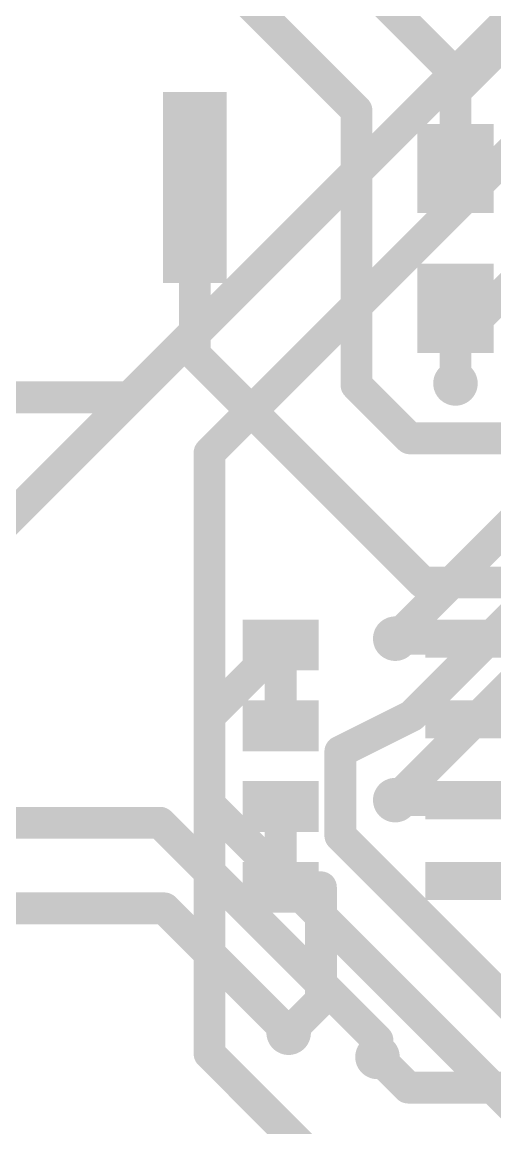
# Model space of a CAD drawing. Header units: millimetres. Extents: x -963 to 6509, y -1367 to 453.
# Drawn here: x -76.72 to -69.29, y 42.43 to 59.82 of the extents above; entities that cross this region are included whole.
import ezdxf

# ---------------------------------------------------------------- set-up
doc = ezdxf.new("R2010")
doc.units = ezdxf.units.MM
doc.header["$LTSCALE"] = 0.5
doc.layers.get('0').update_dxf_attribs({"lineweight": 60})
for name, color, linetype in [('BottomLayer', 5, 'Continuous'), ('MultiLayer', 9, 'Continuous'), ('TopLayer', 1, 'Continuous'), ('TopPaste', 8, 'Continuous'), ('ViaHoleLayer', 16, 'Continuous')]:
    doc.layers.add(name, color=color, linetype=linetype)

# ---------------------------------------------------------------- blocks, each defined once
blk = doc.blocks.new('MCP_SO_8_9')
at = {"layer": 'TopLayer'}
for points in [[(-2.2050121, 1.92500504), (-1.6050133, 1.92500504), (-2.2050121, 3.47500448), (-1.6050133, 3.47500448)], [(-0.9350120999999999, 1.92500504), (-0.3350133, 1.92500504), (-0.9350120999999999, 3.47500448), (-0.3350133, 3.47500448)], [(0.3349879, 1.92500504), (0.9349867, 1.92500504), (0.3349879, 3.47500448), (0.9349867, 3.47500448)], [(1.6049879, 1.92500504), (2.2049867, 1.92500504), (1.6049879, 3.47500448), (2.2049867, 3.47500448)], [(-2.2050121, -3.47498416), (-1.6050133, -3.47498416), (-2.2050121, -1.92498472), (-1.6050133, -1.92498472)], [(-0.9350120999999999, -3.47498416), (-0.3350133, -3.47498416), (-0.9350120999999999, -1.92498472), (-0.3350133, -1.92498472)], [(0.3349879, -3.47498416), (0.9349867, -3.47498416), (0.3349879, -1.92498472), (0.9349867, -1.92498472)], [(1.6049879, -3.47498416), (2.2049867, -3.47498416), (1.6049879, -1.92498472), (2.2049867, -1.92498472)]]:
    blk.add_solid(points, dxfattribs=at)
at = {"layer": 'TopPaste'}
for points in [[(-2.2050121, 1.92500504), (-1.6050133, 1.92500504), (-2.2050121, 3.47500448), (-1.6050133, 3.47500448)], [(-0.9350120999999999, 1.92500504), (-0.3350133, 1.92500504), (-0.9350120999999999, 3.47500448), (-0.3350133, 3.47500448)], [(0.3349879, 1.92500504), (0.9349867, 1.92500504), (0.3349879, 3.47500448), (0.9349867, 3.47500448)], [(1.6049879, 1.92500504), (2.2049867, 1.92500504), (1.6049879, 3.47500448), (2.2049867, 3.47500448)], [(-2.2050121, -3.47498416), (-1.6050133, -3.47498416), (-2.2050121, -1.92498472), (-1.6050133, -1.92498472)], [(-0.9350120999999999, -3.47498416), (-0.3350133, -3.47498416), (-0.9350120999999999, -1.92498472), (-0.3350133, -1.92498472)], [(0.3349879, -3.47498416), (0.9349867, -3.47498416), (0.3349879, -1.92498472), (0.9349867, -1.92498472)], [(1.6049879, -3.47498416), (2.2049867, -3.47498416), (1.6049879, -1.92498472), (2.2049867, -1.92498472)]]:
    blk.add_solid(points, dxfattribs=at)
blk = doc.blocks.new('SO_8_27')
at = {"layer": 'TopLayer'}
for points in [[(-2.30503984, 3.34998314), (-2.30503984, 2.14998554), (-1.50504144, 3.34998314), (-1.50504144, 2.14998554)], [(-1.03503984, 3.34998314), (-1.03503984, 2.14998554), (-0.23504144, 3.34998314), (-0.23504144, 2.14998554)], [(0.23496016, 3.34998314), (0.23496016, 2.14998554), (1.03495856, 3.34998314), (1.03495856, 2.14998554)], [(1.50496016, 3.34998314), (1.50496016, 2.14998554), (2.30495856, 3.34998314), (2.30495856, 2.14998554)], [(-2.30503984, -2.14998046), (-2.30503984, -3.34997806), (-1.50504144, -2.14998046), (-1.50504144, -3.34997806)], [(-1.03503984, -2.14998046), (-1.03503984, -3.34997806), (-0.23504144, -2.14998046), (-0.23504144, -3.34997806)], [(0.23496016, -2.14998046), (0.23496016, -3.34997806), (1.03495856, -2.14998046), (1.03495856, -3.34997806)], [(1.50496016, -2.14998046), (1.50496016, -3.34997806), (2.30495856, -2.14998046), (2.30495856, -3.34997806)]]:
    blk.add_solid(points, dxfattribs=at)
at = {"layer": 'TopPaste'}
for points in [[(-2.30503984, 3.34998314), (-2.30503984, 2.14998554), (-1.50504144, 3.34998314), (-1.50504144, 2.14998554)], [(-1.03503984, 3.34998314), (-1.03503984, 2.14998554), (-0.23504144, 3.34998314), (-0.23504144, 2.14998554)], [(0.23496016, 3.34998314), (0.23496016, 2.14998554), (1.03495856, 3.34998314), (1.03495856, 2.14998554)], [(1.50496016, 3.34998314), (1.50496016, 2.14998554), (2.30495856, 3.34998314), (2.30495856, 2.14998554)], [(-2.30503984, -2.14998046), (-2.30503984, -3.34997806), (-1.50504144, -2.14998046), (-1.50504144, -3.34997806)], [(-1.03503984, -2.14998046), (-1.03503984, -3.34997806), (-0.23504144, -2.14998046), (-0.23504144, -3.34997806)], [(0.23496016, -2.14998046), (0.23496016, -3.34997806), (1.03495856, -2.14998046), (1.03495856, -3.34997806)], [(1.50496016, -2.14998046), (1.50496016, -3.34997806), (2.30495856, -2.14998046), (2.30495856, -3.34997806)]]:
    blk.add_solid(points, dxfattribs=at)
blk = doc.blocks.new('PLS1_S_28')
at = {"layer": 'TopLayer'}
blk.add_solid([(-0.4999736, 1.50001224), (-0.4999736, -1.49998684), (0.5000243999999999, 1.50001224), (0.5000243999999999, -1.49998684)], dxfattribs=at)
at = {"layer": 'TopPaste'}
blk.add_solid([(-0.4999736, 1.50001224), (-0.4999736, -1.49998684), (0.5000243999999999, 1.50001224), (0.5000243999999999, -1.49998684)], dxfattribs=at)
blk = doc.blocks.new('ZQ_4P_36')
at = {"layer": 'TopLayer'}
for points in [[(-1.79995576, 0.20000722), (-0.39995856, 0.20000722), (-1.79995576, 1.40000482), (-0.39995856, 1.40000482)], [(0.40003984, 0.20000722), (1.80003704, 0.20000722), (0.40003984, 1.40000482), (1.80003704, 1.40000482)], [(-1.79995576, -1.39998958), (-0.39995856, -1.39998958), (-1.79995576, -0.19999198), (-0.39995856, -0.19999198)], [(0.40003984, -1.39998958), (1.80003704, -1.39998958), (0.40003984, -0.19999198), (1.80003704, -0.19999198)]]:
    blk.add_solid(points, dxfattribs=at)
at = {"layer": 'TopPaste'}
for points in [[(-1.79995576, 0.20000722), (-0.39995856, 0.20000722), (-1.79995576, 1.40000482), (-0.39995856, 1.40000482)], [(0.40003984, 0.20000722), (1.80003704, 0.20000722), (0.40003984, 1.40000482), (1.80003704, 1.40000482)], [(-1.79995576, -1.39998958), (-0.39995856, -1.39998958), (-1.79995576, -0.19999198), (-0.39995856, -0.19999198)], [(0.40003984, -1.39998958), (1.80003704, -1.39998958), (0.40003984, -0.19999198), (1.80003704, -0.19999198)]]:
    blk.add_solid(points, dxfattribs=at)

msp = doc.modelspace()

# ---------------------------------------------------------------- linework, layer by layer
at = {"layer": 'BottomLayer', "const_width": 0.499999}
for points in [[(-76.4694259760912, 65.57178711473179), (-69.91515917609121, 59.01752031473177)], [(-78.90675917609121, 50.02592031473179), (-69.91515917609121, 59.01752031473177)], [(-73.77595917609119, 53.04852031473177), (-68.4048243760912, 58.41965511473177)], [(-69.90774237609119, 54.80853711473179), (-66.89443877609119, 57.82184071473179)], [(-69.90774237609119, 54.14072031473179), (-69.90774237609119, 54.80853711473179)], [(-73.77595917609119, 47.51980391473177), (-73.77595917609119, 53.04852031473177)], [(-70.8549591760912, 50.12680911473177), (-68.23403477609119, 52.74773351473178)], [(-70.59811437609122, 48.91070791473177), (-66.91795917609122, 52.59086311473177)], [(-70.8549591760912, 47.58752031473179), (-67.45135917609122, 50.99112031473177)], [(-71.71855917609119, 48.35190791473178), (-70.59811437609122, 48.91070791473177)], [(-71.71855917609119, 47.02872031473177), (-71.71855917609119, 48.35190791473178)], [(-73.77595917609119, 47.51980391473177), (-67.3920755760912, 41.13592031473178)], [(-81.3197591760912, 47.23192031473178), (-74.5544183760912, 47.23192031473178)], [(-74.5544183760912, 47.23192031473178), (-71.13435917609121, 43.81186111473178)], [(-71.71855917609119, 47.02872031473177), (-67.75615917609122, 43.06632031473177)], [(-80.3037591760912, 45.88572031473177), (-74.48715917609121, 45.88572031473177)], [(-74.48715917609121, 45.88572031473177), (-72.5313591760912, 43.92992031473179)], [(-71.13435917609121, 43.54892031473179), (-71.13435917609121, 43.81186111473178)]]:
    msp.add_lwpolyline(points, dxfattribs=at)
at = {"layer": 'BottomLayer'}
for points, const_width in [([(-70.09016009609121, 59.01752031473177, 1), (-69.7401582560912, 59.01752031473177, 1)], 0.3499993), ([(-70.0401576560912, 59.01752031473177, 1), (-69.79016069609119, 59.01752031473177, 1)], 0.2499995), ([(-70.0401576560912, 59.01752031473177, 1), (-69.79016069609119, 59.01752031473177, 1)], 0.2499995), ([(-70.03274085609121, 54.80853711473179, 1), (-69.7827438960912, 54.80853711473179, 1)], 0.2499995), ([(-70.03274085609121, 54.80853711473179, 1), (-69.7827438960912, 54.80853711473179, 1)], 0.2499995), ([(-70.0827432960912, 54.14072031473179, 1), (-69.73274145609119, 54.14072031473179, 1)], 0.3499993), ([(-70.03274085609121, 54.14072031473179, 1), (-69.7827438960912, 54.14072031473179, 1)], 0.2499995), ([(-73.90095765609121, 53.04852031473177, 1), (-73.6509606960912, 53.04852031473177, 1)], 0.2499995), ([(-73.90095765609121, 53.04852031473177, 1), (-73.6509606960912, 53.04852031473177, 1)], 0.2499995), ([(-71.0299600960912, 50.12680911473177, 1), (-70.6799582560912, 50.12680911473177, 1)], 0.3499993), ([(-70.97995765609122, 50.12680911473177, 1), (-70.72996069609121, 50.12680911473177, 1)], 0.2499995), ([(-70.7231128560912, 48.91070791473177, 1), (-70.4731158960912, 48.91070791473177, 1)], 0.2499995), ([(-70.7231128560912, 48.91070791473177, 1), (-70.4731158960912, 48.91070791473177, 1)], 0.2499995), ([(-71.8435576560912, 48.35190791473178, 1), (-71.5935606960912, 48.35190791473178, 1)], 0.2499995), ([(-71.8435576560912, 48.35190791473178, 1), (-71.5935606960912, 48.35190791473178, 1)], 0.2499995), ([(-71.0299600960912, 47.58752031473179, 1), (-70.6799582560912, 47.58752031473179, 1)], 0.3499993), ([(-70.97995765609122, 47.58752031473179, 1), (-70.72996069609121, 47.58752031473179, 1)], 0.2499995), ([(-73.90095765609121, 47.51980391473177, 1), (-73.6509606960912, 47.51980391473177, 1)], 0.2499995), ([(-73.90095765609121, 47.51980391473177, 1), (-73.6509606960912, 47.51980391473177, 1)], 0.2499995), ([(-74.6794168560912, 47.23192031473178, 1), (-74.42941989609122, 47.23192031473178, 1)], 0.2499995), ([(-74.6794168560912, 47.23192031473178, 1), (-74.42941989609122, 47.23192031473178, 1)], 0.2499995), ([(-71.8435576560912, 47.02872031473177, 1), (-71.5935606960912, 47.02872031473177, 1)], 0.2499995), ([(-71.8435576560912, 47.02872031473177, 1), (-71.5935606960912, 47.02872031473177, 1)], 0.2499995), ([(-74.6121576560912, 45.88572031473177, 1), (-74.3621606960912, 45.88572031473177, 1)], 0.2499995), ([(-74.6121576560912, 45.88572031473177, 1), (-74.3621606960912, 45.88572031473177, 1)], 0.2499995), ([(-72.7063600960912, 43.92992031473179, 1), (-72.3563582560912, 43.92992031473179, 1)], 0.3499993), ([(-72.65635765609122, 43.92992031473179, 1), (-72.40636069609121, 43.92992031473179, 1)], 0.2499995), ([(-71.2593576560912, 43.81186111473178, 1), (-71.00936069609119, 43.81186111473178, 1)], 0.2499995), ([(-71.2593576560912, 43.81186111473178, 1), (-71.00936069609119, 43.81186111473178, 1)], 0.2499995), ([(-71.30936009609121, 43.54892031473179, 1), (-70.9593582560912, 43.54892031473179, 1)], 0.3499993), ([(-71.2593576560912, 43.54892031473179, 1), (-71.00936069609119, 43.54892031473179, 1)], 0.2499995)]:
    msp.add_lwpolyline(points, format="xyb", close=True, dxfattribs=dict(at, const_width=const_width))
at = {"layer": 'MultiLayer', "const_width": 0.3499993}
for points in [[(-70.09016009609121, 59.01752031473177, 1), (-69.7401582560912, 59.01752031473177, 1)], [(-70.0827432960912, 54.14072031473179, 1), (-69.73274145609119, 54.14072031473179, 1)], [(-71.0299600960912, 50.12680911473177, 1), (-70.6799582560912, 50.12680911473177, 1)], [(-71.0299600960912, 47.58752031473179, 1), (-70.6799582560912, 47.58752031473179, 1)], [(-72.7063600960912, 43.92992031473179, 1), (-72.3563582560912, 43.92992031473179, 1)], [(-71.30936009609121, 43.54892031473179, 1), (-70.9593582560912, 43.54892031473179, 1)]]:
    msp.add_lwpolyline(points, format="xyb", close=True, dxfattribs=at)
at = {"layer": 'TopLayer', "const_width": 0.499999}
for points in [[(-69.91515917609121, 59.01752031473177), (-65.4572559760912, 63.47542351473177)], [(-69.90774237609119, 58.73812031473179), (-65.4572559760912, 63.18860671473178)], [(-75.24915917609121, 62.21792031473177), (-71.4645591760912, 58.43332031473179)], [(-69.90774237609119, 57.52156191473179), (-69.90774237609119, 58.73812031473179)], [(-71.4645591760912, 54.11532031473178), (-71.4645591760912, 58.43332031473179)], [(-74.00770877609119, 54.95352031473178), (-74.00770877609119, 57.22153711473177)], [(-69.90774237609119, 54.14072031473179), (-69.90774237609119, 55.32156631473177)], [(-75.0396599760912, 53.92156911473177), (-74.00770877609119, 54.95352031473178)], [(-74.00770877609119, 54.59792031473179), (-74.00770877609119, 54.95352031473178)], [(-74.00770877609119, 54.59792031473179), (-70.41970477609121, 51.00991631473178)], [(-71.4645591760912, 54.11532031473178), (-70.6263591760912, 53.27712031473177)], [(-83.60774037609121, 53.92156911473177), (-75.0396599760912, 53.92156911473177)], [(-70.6263591760912, 53.27712031473177), (-68.96814557609122, 53.27712031473177)], [(-70.41970477609121, 51.00991631473178), (-68.3737347760912, 51.00991631473178)], [(-73.77595917609119, 48.90816791473179), (-72.65729237609119, 50.02683471473179)], [(-72.65729237609119, 48.75683471473178), (-72.65729237609119, 50.02683471473179)], [(-70.8549591760912, 50.12680911473177), (-69.6072603760912, 50.12680911473177)], [(-73.77595917609119, 43.59972031473177), (-73.77595917609119, 48.90816791473179)], [(-69.6072603760912, 48.85680911473179), (-68.74675917609122, 48.85680911473179)], [(-70.8549591760912, 47.58752031473179), (-70.85424797609122, 47.58680911473178)], [(-70.85424797609122, 47.58680911473178), (-69.6072603760912, 47.58680911473178)], [(-72.65729237609119, 46.21683471473179), (-72.65729237609119, 47.48683471473177)], [(-72.65729237609119, 46.21683471473179), (-72.02335917609119, 46.21683471473179)], [(-72.02335917609119, 44.43792031473177), (-72.02335917609119, 46.21683471473179)], [(-72.5313591760912, 43.92992031473179), (-72.02335917609119, 44.43792031473177)], [(-73.77595917609119, 43.59972031473177), (-72.17575917609119, 41.99952031473177)], [(-71.13435917609121, 43.54892031473179), (-70.65175917609122, 43.06632031473177)], [(-70.65175917609122, 43.06632031473177), (-63.2857591760912, 43.06632031473177)]]:
    msp.add_lwpolyline(points, dxfattribs=at)
at = {"layer": 'TopLayer'}
for points, const_width in [([(-70.09016009609121, 59.01752031473177, 1), (-69.7401582560912, 59.01752031473177, 1)], 0.3499993), ([(-70.0401576560912, 59.01752031473177, 1), (-69.79016069609119, 59.01752031473177, 1)], 0.2499995), ([(-70.03274085609121, 58.73812031473179, 1), (-69.7827438960912, 58.73812031473179, 1)], 0.2499995), ([(-70.03274085609121, 58.73812031473179, 1), (-69.7827438960912, 58.73812031473179, 1)], 0.2499995), ([(-71.58955765609122, 58.43332031473179, 1), (-71.33956069609121, 58.43332031473179, 1)], 0.2499995), ([(-71.58955765609122, 58.43332031473179, 1), (-71.33956069609121, 58.43332031473179, 1)], 0.2499995), ([(-70.03274085609121, 57.52156191473179, 1), (-69.7827438960912, 57.52156191473179, 1)], 0.2499995), ([(-74.13270725609121, 57.22153711473177, 1), (-73.8827102960912, 57.22153711473177, 1)], 0.2499995), ([(-70.03274085609121, 55.32156631473177, 1), (-69.7827438960912, 55.32156631473177, 1)], 0.2499995), ([(-74.13270725609121, 54.95352031473178, 1), (-73.8827102960912, 54.95352031473178, 1)], 0.2499995), ([(-74.13270725609121, 54.95352031473178, 1), (-73.8827102960912, 54.95352031473178, 1)], 0.2499995), ([(-74.13270725609121, 54.95352031473178, 1), (-73.8827102960912, 54.95352031473178, 1)], 0.2499995), ([(-74.13270725609121, 54.59792031473179, 1), (-73.8827102960912, 54.59792031473179, 1)], 0.2499995), ([(-74.13270725609121, 54.59792031473179, 1), (-73.8827102960912, 54.59792031473179, 1)], 0.2499995), ([(-70.0827432960912, 54.14072031473179, 1), (-69.73274145609119, 54.14072031473179, 1)], 0.3499993), ([(-71.58955765609122, 54.11532031473178, 1), (-71.33956069609121, 54.11532031473178, 1)], 0.2499995), ([(-71.58955765609122, 54.11532031473178, 1), (-71.33956069609121, 54.11532031473178, 1)], 0.2499995), ([(-70.03274085609121, 54.14072031473179, 1), (-69.7827438960912, 54.14072031473179, 1)], 0.2499995), ([(-75.16465845609122, 53.92156911473177, 1), (-74.91466149609121, 53.92156911473177, 1)], 0.2499995), ([(-75.16465845609122, 53.92156911473177, 1), (-74.91466149609121, 53.92156911473177, 1)], 0.2499995), ([(-70.75135765609122, 53.27712031473177, 1), (-70.50136069609121, 53.27712031473177, 1)], 0.2499995), ([(-70.75135765609122, 53.27712031473177, 1), (-70.50136069609121, 53.27712031473177, 1)], 0.2499995), ([(-70.5447032560912, 51.00991631473178, 1), (-70.29470629609119, 51.00991631473178, 1)], 0.2499995), ([(-70.5447032560912, 51.00991631473178, 1), (-70.29470629609119, 51.00991631473178, 1)], 0.2499995), ([(-71.0299600960912, 50.12680911473177, 1), (-70.6799582560912, 50.12680911473177, 1)], 0.3499993), ([(-72.78229085609121, 50.02683471473179, 1), (-72.5322938960912, 50.02683471473179, 1)], 0.2499995), ([(-72.78229085609121, 50.02683471473179, 1), (-72.5322938960912, 50.02683471473179, 1)], 0.2499995), ([(-70.97995765609122, 50.12680911473177, 1), (-70.72996069609121, 50.12680911473177, 1)], 0.2499995), ([(-69.73225885609119, 50.12680911473177, 1), (-69.48226189609122, 50.12680911473177, 1)], 0.2499995), ([(-73.90095765609121, 48.90816791473179, 1), (-73.6509606960912, 48.90816791473179, 1)], 0.2499995), ([(-73.90095765609121, 48.90816791473179, 1), (-73.6509606960912, 48.90816791473179, 1)], 0.2499995), ([(-69.73225885609119, 48.85680911473179, 1), (-69.48226189609122, 48.85680911473179, 1)], 0.2499995), ([(-72.78229085609121, 48.75683471473178, 1), (-72.5322938960912, 48.75683471473178, 1)], 0.2499995), ([(-71.0299600960912, 47.58752031473179, 1), (-70.6799582560912, 47.58752031473179, 1)], 0.3499993), ([(-70.97995765609122, 47.58752031473179, 1), (-70.72996069609121, 47.58752031473179, 1)], 0.2499995), ([(-70.9792464560912, 47.58680911473178, 1), (-70.7292494960912, 47.58680911473178, 1)], 0.2499995), ([(-70.9792464560912, 47.58680911473178, 1), (-70.7292494960912, 47.58680911473178, 1)], 0.2499995), ([(-69.73225885609119, 47.58680911473178, 1), (-69.48226189609122, 47.58680911473178, 1)], 0.2499995), ([(-72.78229085609121, 47.48683471473177, 1), (-72.5322938960912, 47.48683471473177, 1)], 0.2499995), ([(-72.78229085609121, 46.21683471473179, 1), (-72.5322938960912, 46.21683471473179, 1)], 0.2499995), ([(-72.78229085609121, 46.21683471473179, 1), (-72.5322938960912, 46.21683471473179, 1)], 0.2499995), ([(-72.1483576560912, 46.21683471473179, 1), (-71.8983606960912, 46.21683471473179, 1)], 0.2499995), ([(-72.1483576560912, 46.21683471473179, 1), (-71.8983606960912, 46.21683471473179, 1)], 0.2499995), ([(-72.1483576560912, 44.43792031473177, 1), (-71.8983606960912, 44.43792031473177, 1)], 0.2499995), ([(-72.1483576560912, 44.43792031473177, 1), (-71.8983606960912, 44.43792031473177, 1)], 0.2499995), ([(-72.7063600960912, 43.92992031473179, 1), (-72.3563582560912, 43.92992031473179, 1)], 0.3499993), ([(-72.65635765609122, 43.92992031473179, 1), (-72.40636069609121, 43.92992031473179, 1)], 0.2499995), ([(-73.90095765609121, 43.59972031473177, 1), (-73.6509606960912, 43.59972031473177, 1)], 0.2499995), ([(-73.90095765609121, 43.59972031473177, 1), (-73.6509606960912, 43.59972031473177, 1)], 0.2499995), ([(-71.30936009609121, 43.54892031473179, 1), (-70.9593582560912, 43.54892031473179, 1)], 0.3499993), ([(-71.2593576560912, 43.54892031473179, 1), (-71.00936069609119, 43.54892031473179, 1)], 0.2499995), ([(-70.7767576560912, 43.06632031473177, 1), (-70.5267606960912, 43.06632031473177, 1)], 0.2499995), ([(-70.7767576560912, 43.06632031473177, 1), (-70.5267606960912, 43.06632031473177, 1)], 0.2499995)]:
    msp.add_lwpolyline(points, format="xyb", close=True, dxfattribs=dict(at, const_width=const_width))
at = {"layer": 'ViaHoleLayer', "const_width": 0.1999996}
for points in [[(-70.01515897609121, 59.01752031473177, 1), (-69.8151593760912, 59.01752031473177, 1)], [(-70.0077421760912, 54.14072031473179, 1), (-69.80774257609121, 54.14072031473179, 1)], [(-70.9549589760912, 50.12680911473177, 1), (-70.7549593760912, 50.12680911473177, 1)], [(-70.9549589760912, 47.58752031473179, 1), (-70.7549593760912, 47.58752031473179, 1)], [(-72.6313589760912, 43.92992031473179, 1), (-72.4313593760912, 43.92992031473179, 1)], [(-71.23435897609122, 43.54892031473179, 1), (-71.0343593760912, 43.54892031473179, 1)]]:
    msp.add_lwpolyline(points, format="xyb", close=True, dxfattribs=at)

# ---------------------------------------------------------------- block references
msp.add_blockref('PLS1_S_28', (-74.00773417609119, 57.22152441473179))
for name, p, rotation in [('ZQ_4P_36', (-69.10773635609121, 56.42152347473177), 90), ('SO_8_27', (-75.40727671609122, 48.12179407473178), 270), ('MCP_SO_8_9', (-66.9072759360912, 48.22179641473178), 270)]:
    msp.add_blockref(name, p, dxfattribs=dict(rotation=rotation))

doc.saveas('drawing.dxf')
